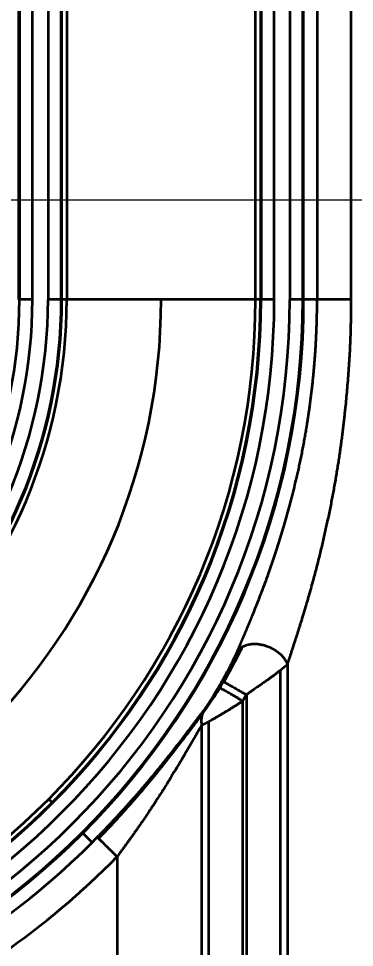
# Model space of a CAD drawing. Header units: millimetres. Extents: x -467 to 269, y 332 to 784.
# Drawn here: x -140.41 to -128.27, y 549.86 to 583.42 of the extents above; entities that cross this region are included whole.
import ezdxf

# ---------------------------------------------------------------- set-up
doc = ezdxf.new("R2010")
doc.units = ezdxf.units.MM
doc.linetypes.add('CENTER', pattern=[50.8, 31.75, -6.35, 6.35, -6.35])
doc.layers.add('1', color=7, linetype='Continuous', true_color=0xffffff)
doc.layers.add('10', color=7, linetype='Continuous', true_color=0xffffff)
doc.layers.add('dim', color=82, linetype='Continuous', lineweight=9)
doc.styles.add('Capful-A', font='')
doc.styles.get('Capful-A').set_extended_font_data('Microsoft YaHei')
doc.dimstyles.new('Capful-A-2.5', dxfattribs={"dimscale": 2.5, "dimtxt": 2.5, "dimasz": 2.5, "dimexe": 1.5, "dimexo": 1, "dimgap": 1.5, "dimtad": 0, "dimdsep": 46, "dimtxsty": 'Capful-A', "dimcen": 0, "dimclrt": 7, "dimazin": 2, "dimtfac": 1, "dimtmove": 0, "dimatfit": 3, "dimfxl": 0, "dimtolj": 1, "dimtzin": 0, "dimarcsym": 0})

# ---------------------------------------------------------------- blocks, each defined once
blk = doc.blocks.new('*D32')
at = {"layer": 'Defpoints', "color": 0, "transparency": 16777216}
for p in [(-231.737, 576.87), (3.263, 576.87)]:
    blk.add_point(p, dxfattribs=at)
at = {"layer": 'dim', "color": 0, "lineweight": -2, "transparency": 16777216}
blk.add_line((4.512, 576.87), (16.555, 576.87), dxfattribs=at)
at = {"layer": 'dim', "color": 7, "transparency": 16777216, "insert": (19.866, 576.87), "char_height": 6.25, "attachment_point": 5, "style": 'Capful-A', "bg_fill": 3, "box_fill_scale": 1.1, "bg_fill_color": 256, "bg_fill_true_color": 13158600, "bg_fill_transparency": 0}
blk.add_mtext('\\A1;0', dxfattribs=at)
at = {"layer": 'Defpoints', "color": 0, "transparency": 16777216}
blk.add_point((16.555, 576.87), dxfattribs=at)

msp = doc.modelspace()

# ---------------------------------------------------------------- linework, layer by layer
at = {"layer": '1', "color": 1, "linetype": 'CENTER', "lineweight": 18, "ltscale": 1.52}
msp.add_line((-466.737, 576.87), (3.263, 576.87), dxfattribs=at)
at = {"layer": '10', "color": 7, "linetype": 'Continuous', "lineweight": 35}
for p, q in [((-140.409, 599.395), (-140.409, 573.265)), ((-140.376, 599.395), (-140.376, 573.265)), ((-139.907, 573.265), (-139.907, 599.395)), ((-139.345, 599.395), (-139.345, 573.265)), ((-138.868, 573.265), (-138.868, 599.395)), ((-138.843, 573.265), (-138.843, 599.395)), ((-138.669, 599.395), (-138.669, 573.265)), ((-131.845, 573.265), (-131.845, 599.395)), ((-131.671, 599.395), (-131.671, 573.265)), ((-131.646, 599.395), (-131.646, 573.265)), ((-131.169, 573.265), (-131.169, 599.395)), ((-130.607, 599.395), (-130.607, 573.265)), ((-130.138, 573.265), (-130.138, 599.395)), ((-130.106, 573.265), (-130.106, 599.395)), ((-139.907, 573.265), (-140.409, 573.265)), ((-138.843, 573.265), (-139.345, 573.265)), ((-138.669, 573.265), (-138.843, 573.265)), ((-131.845, 573.265), (-138.669, 573.265)), ((-131.671, 573.265), (-131.845, 573.265)), ((-131.169, 573.265), (-131.671, 573.265)), ((-130.106, 573.265), (-130.607, 573.265)), ((-129.619, 573.265), (-130.106, 573.265)), ((-130.939, 502.413), (-130.939, 559.879)), ((-130.693, 560.081), (-130.693, 502.413)), ((-132.309, 502.413), (-132.309, 558.761)), ((-133.545, 558.017), (-133.545, 502.413)), ((-139.32, 555.218), (-139.197, 555.095)), ((-138.09, 553.989), (-137.752, 553.651)), ((-136.848, 553.138), (-136.848, 502.413))]:
    msp.add_line(p, q, dxfattribs=at)
for radius, start, end in [(27.261, 270, 0), (25.522, 270, 0), (18.698, 270, 0), (25.696, 270, 360), (18.524, 270, 0), (16.991, 270, 0), (18.499, 270, 0), (22.11, 270, 0), (25.721, 270, 0), (27.229, 270, 0), (26.198, 270, 0), (18.022, 270, 0), (26.76, 270, 360), (17.46, 270, 0), (28.016, 330.4698, 333.2683), (27.951, 329.9366, 330.4698), (28.953, 329.9366, 330.4698), (27.805, 315.5524, 317.4083), (27.74, 293.8923, 315.5524), (28.742, 293.8923, 315.5524)]:
    msp.add_arc((-157.367, 573.265), radius, start, end, dxfattribs=at)
for points in [[(-129.619, 599.395), (-129.619, 590.685), (-129.619, 581.975), (-129.619, 573.265)], [(-128.389, 573.265), (-128.389, 581.975), (-128.389, 590.685), (-128.389, 599.395)], [(-132.175, 558.995), (-132.175, 540.134), (-132.175, 521.274), (-132.175, 502.413)], [(-133.791, 502.413), (-133.791, 520.905), (-133.791, 539.397), (-133.791, 557.889)]]:
    msp.add_open_spline(points, degree=3, dxfattribs=at)
for points, knots in [([(-132.512, 560.538), (-132.509, 560.544), (-132.503, 560.557), (-132.495, 560.577), (-132.486, 560.598), (-132.477, 560.618), (-132.468, 560.639), (-132.459, 560.66), (-132.45, 560.681), (-132.441, 560.702), (-132.432, 560.723), (-132.423, 560.745), (-132.413, 560.767), (-132.404, 560.789), (-132.394, 560.811), (-132.385, 560.833), (-132.375, 560.856), (-132.365, 560.879), (-132.355, 560.902), (-132.345, 560.925), (-132.335, 560.948), (-132.325, 560.972), (-132.315, 560.996), (-132.305, 561.02), (-132.294, 561.044), (-132.284, 561.069), (-132.274, 561.093), (-132.263, 561.118), (-132.252, 561.143), (-132.242, 561.168), (-132.231, 561.194), (-132.22, 561.219), (-132.209, 561.245), (-132.198, 561.271), (-132.187, 561.298), (-132.176, 561.324), (-132.164, 561.351), (-132.153, 561.378), (-132.142, 561.405), (-132.13, 561.432), (-132.119, 561.46), (-132.107, 561.487), (-132.096, 561.515), (-132.084, 561.543), (-132.072, 561.572), (-132.06, 561.6), (-132.048, 561.629), (-132.036, 561.658), (-132.024, 561.687), (-132.012, 561.716), (-132, 561.746), (-131.988, 561.776), (-131.976, 561.806), (-131.963, 561.836), (-131.919, 561.945), (-131.841, 562.139), (-131.728, 562.424), (-131.613, 562.724), (-131.495, 563.039), (-131.35, 563.437), (-131.179, 563.928), (-130.985, 564.524), (-130.79, 565.165), (-130.598, 565.851), (-130.47, 566.357), (-130.396, 566.665), (-130.374, 566.76), (-130.351, 566.857), (-130.329, 566.954), (-130.307, 567.053), (-130.285, 567.153), (-130.263, 567.255), (-130.241, 567.357), (-130.219, 567.461), (-130.198, 567.566), (-130.176, 567.673), (-130.155, 567.78), (-130.134, 567.889), (-130.113, 567.999), (-130.092, 568.111), (-130.071, 568.223), (-130.051, 568.337), (-130.031, 568.452), (-130.011, 568.569), (-129.992, 568.686), (-129.973, 568.805), (-129.954, 568.925), (-129.936, 569.046), (-129.917, 569.169), (-129.9, 569.293), (-129.882, 569.418), (-129.865, 569.544), (-129.849, 569.672), (-129.832, 569.801), (-129.817, 569.931), (-129.801, 570.062), (-129.787, 570.195), (-129.772, 570.329), (-129.759, 570.464), (-129.745, 570.6), (-129.733, 570.738), (-129.721, 570.877), (-129.709, 571.017), (-129.698, 571.158), (-129.688, 571.301), (-129.678, 571.445), (-129.669, 571.59), (-129.661, 571.736), (-129.653, 571.884), (-129.646, 572.032), (-129.64, 572.182), (-129.635, 572.333), (-129.63, 572.486), (-129.626, 572.639), (-129.623, 572.794), (-129.621, 572.95), (-129.62, 573.107), (-129.62, 573.213), (-129.619, 573.265)], [0, 0, 0, 0, 0.002199, 0.004406, 0.00662, 0.008841, 0.01107, 0.013306, 0.01555, 0.017802, 0.020061, 0.022329, 0.024605, 0.026889, 0.029181, 0.031481, 0.03379, 0.036108, 0.038434, 0.040769, 0.043113, 0.045466, 0.047828, 0.050199, 0.052579, 0.054969, 0.057367, 0.059776, 0.062193, 0.064621, 0.067058, 0.069505, 0.071962, 0.074429, 0.076905, 0.079392, 0.081889, 0.084396, 0.086914, 0.089442, 0.09198, 0.094529, 0.097089, 0.099659, 0.10224, 0.104831, 0.107434, 0.110047, 0.112672, 0.115307, 0.117954, 0.120612, 0.123281, 0.125961, 0.128653, 0.152243, 0.176632, 0.201854, 0.227939, 0.254915, 0.299229, 0.346282, 0.396147, 0.448886, 0.504551, 0.511668, 0.518871, 0.526158, 0.53353, 0.540987, 0.54853, 0.556158, 0.56387, 0.571669, 0.579552, 0.587521, 0.595576, 0.603716, 0.611942, 0.620253, 0.628651, 0.637134, 0.645702, 0.654357, 0.663098, 0.671924, 0.680837, 0.689836, 0.698921, 0.708091, 0.717349, 0.726692, 0.736122, 0.745638, 0.75524, 0.764929, 0.774704, 0.784565, 0.794513, 0.804548, 0.814669, 0.824877, 0.835171, 0.845552, 0.85602, 0.866574, 0.877215, 0.887943, 0.898758, 0.909659, 0.920647, 0.931723, 0.942885, 0.954134, 0.96547, 0.976893, 0.988403, 1, 1, 1, 1]), ([(-130.693, 560.081), (-130.691, 560.086), (-130.687, 560.096), (-130.681, 560.115), (-130.674, 560.136), (-130.665, 560.162), (-130.655, 560.191), (-130.644, 560.224), (-130.632, 560.262), (-130.618, 560.303), (-130.603, 560.348), (-130.586, 560.398), (-130.569, 560.451), (-130.549, 560.51), (-130.529, 560.572), (-130.507, 560.64), (-130.483, 560.712), (-130.458, 560.789), (-130.43, 560.875), (-130.4, 560.97), (-130.366, 561.074), (-130.331, 561.184), (-130.294, 561.3), (-130.256, 561.421), (-130.216, 561.548), (-130.175, 561.68), (-130.133, 561.818), (-130.054, 562.075), (-129.943, 562.449), (-129.805, 562.939), (-129.675, 563.421), (-129.554, 563.894), (-129.441, 564.357), (-129.337, 564.808), (-129.253, 565.185), (-129.189, 565.489), (-129.14, 565.724), (-129.094, 565.956), (-129.05, 566.187), (-129.008, 566.416), (-128.967, 566.642), (-128.929, 566.866), (-128.892, 567.088), (-128.857, 567.307), (-128.824, 567.524), (-128.792, 567.739), (-128.762, 567.951), (-128.733, 568.16), (-128.706, 568.367), (-128.681, 568.571), (-128.656, 568.773), (-128.634, 568.972), (-128.612, 569.169), (-128.587, 569.405), (-128.559, 569.686), (-128.529, 570.014), (-128.501, 570.352), (-128.475, 570.7), (-128.451, 571.057), (-128.434, 571.354), (-128.422, 571.588), (-128.415, 571.755), (-128.408, 571.923), (-128.403, 572.091), (-128.398, 572.259), (-128.394, 572.426), (-128.391, 572.594), (-128.389, 572.762), (-128.388, 572.93), (-128.388, 573.098), (-128.388, 573.209), (-128.389, 573.265)], [0, 0, 0, 0, 0.001417, 0.003169, 0.005257, 0.007681, 0.010444, 0.013545, 0.016985, 0.020767, 0.024893, 0.029363, 0.034181, 0.039348, 0.044866, 0.050739, 0.056969, 0.063557, 0.070505, 0.07888, 0.087641, 0.096789, 0.106325, 0.116249, 0.126567, 0.13728, 0.148391, 0.159902, 0.198916, 0.237005, 0.274134, 0.310259, 0.345338, 0.379354, 0.412294, 0.430021, 0.447559, 0.464906, 0.482062, 0.499026, 0.515796, 0.532371, 0.54875, 0.564931, 0.580915, 0.5967, 0.612286, 0.627672, 0.642857, 0.657841, 0.672624, 0.687204, 0.701581, 0.715756, 0.739081, 0.763079, 0.787751, 0.813096, 0.839114, 0.865806, 0.877999, 0.890194, 0.90239, 0.914588, 0.926788, 0.938988, 0.95119, 0.963392, 0.975594, 0.987797, 1, 1, 1, 1]), ([(-128.389, 573.265), (-128.414, 573.265), (-128.512, 573.265), (-128.681, 573.265), (-128.876, 573.265), (-129.061, 573.265), (-129.245, 573.265), (-129.407, 573.265), (-129.559, 573.265), (-129.61, 573.265), (-129.619, 573.265)], [0, 0, 0, 0, 0.04321, 0.168301, 0.293392, 0.418482, 0.543573, 0.668664, 0.793754, 1, 1, 1, 1]), ([(-132.511, 560.538), (-132.473, 560.6), (-132.419, 560.656), (-132.318, 560.724), (-132.281, 560.744), (-132.201, 560.778), (-132.159, 560.791), (-132.071, 560.812), (-132.025, 560.82), (-131.932, 560.828), (-131.885, 560.829), (-131.815, 560.827), (-131.792, 560.825), (-131.746, 560.821), (-131.723, 560.818), (-131.655, 560.808), (-131.566, 560.79), (-131.478, 560.764), (-131.412, 560.74), (-131.389, 560.732), (-131.344, 560.713), (-131.322, 560.703), (-131.254, 560.671), (-131.208, 560.646), (-131.12, 560.592), (-131.077, 560.563), (-130.996, 560.499), (-130.957, 560.465), (-130.885, 560.393), (-130.852, 560.356), (-130.793, 560.279), (-130.768, 560.239), (-130.724, 560.16), (-130.706, 560.12), (-130.693, 560.081)], [0, 0, 0, 0, 0.125, 0.125, 0.1875, 0.1875, 0.25, 0.25, 0.3125, 0.3125, 0.375, 0.375, 0.40625, 0.40625, 0.4375, 0.4375, 0.5, 0.5625, 0.5625, 0.59375, 0.59375, 0.625, 0.625, 0.6875, 0.6875, 0.75, 0.75, 0.8125, 0.8125, 0.875, 0.875, 0.9375, 0.9375, 1, 1, 1, 1]), ([(-133.775, 558.279), (-133.743, 558.319), (-133.708, 558.366), (-133.612, 558.5), (-133.547, 558.595), (-133.414, 558.793), (-133.346, 558.899), (-133.138, 559.227), (-133.001, 559.456), (-132.732, 559.928), (-132.599, 560.173), (-132.429, 560.499), (-132.387, 560.581), (-132.345, 560.664)], [0, 0, 0, 0, 0.085089, 0.085089, 0.222266, 0.222266, 0.359443, 0.359443, 0.633797, 0.633797, 0.908152, 0.908152, 1, 1, 1, 1]), ([(-133.047, 559.489), (-133.044, 559.495), (-133.037, 559.507), (-133.027, 559.525), (-133.016, 559.544), (-133.005, 559.565), (-132.993, 559.586), (-132.981, 559.608), (-132.965, 559.636), (-132.948, 559.667), (-132.928, 559.703), (-132.909, 559.739), (-132.879, 559.795), (-132.839, 559.87), (-132.789, 559.964), (-132.745, 560.049), (-132.707, 560.125), (-132.673, 560.193), (-132.641, 560.257), (-132.618, 560.307), (-132.601, 560.342), (-132.59, 560.366), (-132.579, 560.388), (-132.569, 560.409), (-132.56, 560.43), (-132.55, 560.45), (-132.542, 560.469), (-132.534, 560.487), (-132.526, 560.505), (-132.518, 560.522), (-132.514, 560.532), (-132.512, 560.538)], [0, 0, 0, 0, 0.015737, 0.032398, 0.049983, 0.068495, 0.087935, 0.108304, 0.129604, 0.162253, 0.194759, 0.227133, 0.259386, 0.346996, 0.432855, 0.517163, 0.582857, 0.646352, 0.707775, 0.767271, 0.790927, 0.814042, 0.836626, 0.858694, 0.880259, 0.901335, 0.92194, 0.94209, 0.961803, 0.9811, 1, 1, 1, 1]), ([(-133.005, 559.465), (-132.974, 559.516), (-132.944, 559.567), (-132.737, 559.923), (-132.564, 560.239), (-132.372, 560.613), (-132.343, 560.668), (-132.316, 560.724)], [0, 0, 0, 0, 0.126905, 0.126905, 0.872029, 0.872029, 1, 1, 1, 1]), ([(-130.693, 560.081), (-130.695, 560.079), (-130.7, 560.074), (-130.708, 560.068), (-130.716, 560.061), (-130.724, 560.054), (-130.732, 560.047), (-130.741, 560.04), (-130.749, 560.033), (-130.758, 560.025), (-130.768, 560.017), (-130.777, 560.009), (-130.787, 560.001), (-130.797, 559.993), (-130.808, 559.984), (-130.819, 559.976), (-130.83, 559.967), (-130.841, 559.957), (-130.852, 559.948), (-130.864, 559.939), (-130.876, 559.929), (-130.889, 559.919), (-130.919, 559.895), (-130.971, 559.854), (-131.05, 559.792), (-131.138, 559.725), (-131.231, 559.656), (-131.328, 559.583), (-131.432, 559.508), (-131.549, 559.424), (-131.669, 559.34), (-131.795, 559.252), (-131.896, 559.183), (-131.976, 559.129), (-132.025, 559.095), (-132.07, 559.065), (-132.109, 559.039), (-132.144, 559.016), (-132.165, 559.001), (-132.175, 558.995)], [0, 0, 0, 0, 0.008999, 0.018076, 0.027233, 0.03647, 0.045788, 0.055186, 0.064666, 0.074227, 0.08387, 0.093596, 0.103405, 0.113297, 0.123273, 0.133333, 0.143477, 0.153706, 0.164019, 0.174418, 0.184903, 0.195474, 0.20613, 0.261956, 0.321225, 0.383974, 0.45023, 0.508665, 0.573304, 0.644155, 0.721223, 0.783397, 0.860721, 0.890938, 0.918353, 0.942967, 0.964779, 0.98379, 1, 1, 1, 1]), ([(-133.047, 559.489), (-133.044, 559.487), (-133.029, 559.479), (-132.971, 559.446), (-132.863, 559.384), (-132.722, 559.305), (-132.589, 559.229), (-132.48, 559.168), (-132.399, 559.122), (-132.317, 559.075), (-132.241, 559.032), (-132.193, 559.005), (-132.175, 558.995)], [0, 0, 0, 0, 0.093504, 0.237611, 0.381719, 0.525826, 0.669933, 0.741987, 0.81404, 0.886094, 0.958148, 1, 1, 1, 1]), ([(-133.714, 558.422), (-133.713, 558.424), (-133.71, 558.427), (-133.706, 558.432), (-133.702, 558.437), (-133.698, 558.443), (-133.694, 558.448), (-133.69, 558.454), (-133.685, 558.46), (-133.681, 558.466), (-133.676, 558.472), (-133.671, 558.479), (-133.667, 558.486), (-133.662, 558.493), (-133.657, 558.5), (-133.651, 558.507), (-133.646, 558.514), (-133.641, 558.522), (-133.635, 558.53), (-133.63, 558.538), (-133.624, 558.546), (-133.618, 558.555), (-133.612, 558.563), (-133.606, 558.572), (-133.6, 558.581), (-133.594, 558.59), (-133.588, 558.599), (-133.581, 558.609), (-133.575, 558.619), (-133.568, 558.629), (-133.561, 558.639), (-133.554, 558.649), (-133.548, 558.66), (-133.54, 558.67), (-133.533, 558.681), (-133.526, 558.692), (-133.519, 558.704), (-133.511, 558.715), (-133.504, 558.727), (-133.496, 558.739), (-133.488, 558.751), (-133.476, 558.77), (-133.459, 558.797), (-133.437, 558.832), (-133.414, 558.868), (-133.392, 558.904), (-133.369, 558.941), (-133.346, 558.979), (-133.322, 559.017), (-133.299, 559.057), (-133.275, 559.097), (-133.25, 559.137), (-133.226, 559.179), (-133.201, 559.221), (-133.185, 559.249), (-133.177, 559.263)], [0, 0, 0, 0, 0.009927, 0.019886, 0.029882, 0.039919, 0.050002, 0.060135, 0.070322, 0.080569, 0.090879, 0.101256, 0.111704, 0.122228, 0.132832, 0.143519, 0.154293, 0.165158, 0.176117, 0.187174, 0.198332, 0.209594, 0.220964, 0.232445, 0.24404, 0.255752, 0.267583, 0.279537, 0.291616, 0.303823, 0.316159, 0.328629, 0.341234, 0.353975, 0.366857, 0.37988, 0.393047, 0.40636, 0.419821, 0.433431, 0.447193, 0.461107, 0.499704, 0.538673, 0.578045, 0.617849, 0.658115, 0.69887, 0.740142, 0.781956, 0.824337, 0.86731, 0.910897, 0.95512, 1, 1, 1, 1]), ([(-133.791, 557.889), (-133.789, 557.891), (-133.783, 557.893), (-133.775, 557.897), (-133.767, 557.901), (-133.758, 557.905), (-133.749, 557.91), (-133.739, 557.915), (-133.729, 557.92), (-133.719, 557.925), (-133.708, 557.931), (-133.697, 557.937), (-133.685, 557.943), (-133.673, 557.949), (-133.66, 557.956), (-133.647, 557.963), (-133.633, 557.97), (-133.619, 557.977), (-133.604, 557.985), (-133.589, 557.993), (-133.558, 558.01), (-133.507, 558.038), (-133.43, 558.081), (-133.341, 558.131), (-133.259, 558.178), (-133.19, 558.218), (-133.139, 558.248), (-133.088, 558.278), (-133.038, 558.308), (-132.988, 558.338), (-132.938, 558.368), (-132.889, 558.398), (-132.84, 558.428), (-132.791, 558.457), (-132.744, 558.486), (-132.697, 558.515), (-132.651, 558.544), (-132.605, 558.573), (-132.56, 558.601), (-132.517, 558.628), (-132.473, 558.656), (-132.431, 558.683), (-132.39, 558.709), (-132.349, 558.735), (-132.322, 558.753), (-132.309, 558.761)], [0, 0, 0, 0, 0.009488, 0.019174, 0.029055, 0.039133, 0.049406, 0.059874, 0.070534, 0.081387, 0.09243, 0.10366, 0.115076, 0.126674, 0.138455, 0.150416, 0.162558, 0.17488, 0.187381, 0.200059, 0.212913, 0.264405, 0.321353, 0.383602, 0.451012, 0.483794, 0.515932, 0.547449, 0.578362, 0.608685, 0.638435, 0.667624, 0.696262, 0.72436, 0.751928, 0.778974, 0.805507, 0.831532, 0.857056, 0.882085, 0.906626, 0.930684, 0.954263, 0.977367, 1, 1, 1, 1]), ([(-133.775, 558.279), (-133.8, 558.247), (-133.827, 558.213), (-133.96, 558.042), (-134.079, 557.883), (-134.338, 557.541), (-134.479, 557.354), (-134.917, 556.784), (-135.233, 556.382), (-135.91, 555.561), (-136.261, 555.152), (-136.716, 554.646), (-136.806, 554.547), (-136.897, 554.448)], [0, 0, 0, 0, 0.039991, 0.039991, 0.187956, 0.187956, 0.335921, 0.335921, 0.631851, 0.631851, 0.92778, 0.92778, 1, 1, 1, 1]), ([(-136.843, 554.597), (-136.843, 554.597), (-136.832, 554.609), (-136.76, 554.687), (-136.628, 554.831), (-136.449, 555.029), (-136.273, 555.228), (-136.048, 555.484), (-135.78, 555.797), (-135.529, 556.097), (-135.34, 556.327), (-135.21, 556.488), (-135.083, 556.647), (-134.927, 556.842), (-134.747, 557.071), (-134.549, 557.327), (-134.365, 557.568), (-134.24, 557.733), (-134.164, 557.833), (-134.134, 557.873), (-134.105, 557.912), (-134.076, 557.95), (-134.047, 557.987), (-134.02, 558.024), (-133.993, 558.06), (-133.966, 558.094), (-133.94, 558.129), (-133.915, 558.162), (-133.89, 558.194), (-133.866, 558.226), (-133.843, 558.256), (-133.82, 558.286), (-133.797, 558.315), (-133.776, 558.343), (-133.755, 558.37), (-133.734, 558.397), (-133.721, 558.414), (-133.714, 558.422)], [0, 0, 0, 0, 0.000087, 0.008461, 0.055801, 0.103101, 0.150406, 0.197759, 0.286334, 0.374738, 0.414429, 0.453739, 0.4927, 0.531341, 0.599754, 0.666038, 0.730401, 0.793072, 0.804827, 0.816474, 0.828014, 0.83945, 0.850784, 0.862017, 0.873152, 0.884191, 0.895137, 0.905991, 0.916757, 0.927436, 0.938032, 0.948547, 0.958983, 0.969344, 0.979631, 0.989849, 1, 1, 1, 1]), ([(-133.714, 558.422), (-133.734, 558.387), (-133.751, 558.349), (-133.779, 558.268), (-133.79, 558.225), (-133.805, 558.134), (-133.808, 558.087), (-133.806, 557.989), (-133.801, 557.939), (-133.791, 557.889)], [0, 0, 0, 0, 0.25, 0.25, 0.5, 0.5, 0.75, 0.75, 1, 1, 1, 1]), ([(-133.791, 557.889), (-133.794, 557.885), (-133.799, 557.877), (-133.806, 557.864), (-133.814, 557.851), (-133.822, 557.838), (-133.83, 557.824), (-133.838, 557.811), (-133.846, 557.797), (-133.855, 557.782), (-133.863, 557.768), (-133.872, 557.753), (-133.881, 557.738), (-133.889, 557.723), (-133.899, 557.708), (-133.908, 557.692), (-133.917, 557.676), (-133.927, 557.66), (-133.936, 557.643), (-133.946, 557.626), (-133.956, 557.609), (-133.966, 557.592), (-133.976, 557.575), (-133.986, 557.557), (-133.997, 557.539), (-134.007, 557.521), (-134.018, 557.502), (-134.029, 557.483), (-134.04, 557.464), (-134.051, 557.445), (-134.062, 557.426), (-134.074, 557.406), (-134.085, 557.386), (-134.097, 557.366), (-134.109, 557.345), (-134.121, 557.324), (-134.133, 557.303), (-134.145, 557.282), (-134.158, 557.261), (-134.17, 557.239), (-134.183, 557.217), (-134.196, 557.195), (-134.209, 557.172), (-134.222, 557.149), (-134.236, 557.126), (-134.249, 557.103), (-134.263, 557.08), (-134.276, 557.056), (-134.29, 557.032), (-134.305, 557.008), (-134.319, 556.983), (-134.333, 556.958), (-134.348, 556.933), (-134.363, 556.908), (-134.421, 556.809), (-134.53, 556.623), (-134.7, 556.336), (-134.895, 556.016), (-135.063, 555.745), (-135.201, 555.525), (-135.306, 555.36), (-135.432, 555.164), (-135.581, 554.937), (-135.753, 554.68), (-135.902, 554.46), (-136.019, 554.29), (-136.096, 554.179), (-136.17, 554.073), (-136.243, 553.97), (-136.313, 553.871), (-136.381, 553.775), (-136.448, 553.683), (-136.512, 553.594), (-136.573, 553.51), (-136.633, 553.428), (-136.69, 553.351), (-136.745, 553.277), (-136.797, 553.206), (-136.831, 553.161), (-136.848, 553.138)], [0, 0, 0, 0, 0.00371, 0.00745, 0.011221, 0.015023, 0.018857, 0.022722, 0.026619, 0.030548, 0.034509, 0.038502, 0.042527, 0.046586, 0.050677, 0.054801, 0.058958, 0.063148, 0.067372, 0.071629, 0.075921, 0.080246, 0.084605, 0.088998, 0.093425, 0.097887, 0.102384, 0.106915, 0.111481, 0.116081, 0.120717, 0.125388, 0.130094, 0.134835, 0.139612, 0.144425, 0.149273, 0.154156, 0.159076, 0.164032, 0.169023, 0.174051, 0.179115, 0.184215, 0.189352, 0.194525, 0.199735, 0.204981, 0.210264, 0.215584, 0.22094, 0.226334, 0.231764, 0.237232, 0.242737, 0.296205, 0.355789, 0.421516, 0.49341, 0.520523, 0.553675, 0.592867, 0.638098, 0.68937, 0.746681, 0.769333, 0.791283, 0.812533, 0.833081, 0.852928, 0.872073, 0.890517, 0.908261, 0.925303, 0.941644, 0.957284, 0.972223, 0.986462, 1, 1, 1, 1]), ([(-137.564, 553.841), (-137.553, 553.852), (-137.531, 553.874), (-137.498, 553.908), (-137.464, 553.942), (-137.431, 553.976), (-137.398, 554.011), (-137.365, 554.045), (-137.332, 554.079), (-137.299, 554.113), (-137.266, 554.147), (-137.234, 554.182), (-137.201, 554.216), (-137.168, 554.251), (-137.135, 554.285), (-137.103, 554.32), (-137.07, 554.354), (-137.037, 554.389), (-137.005, 554.424), (-136.972, 554.458), (-136.94, 554.493), (-136.907, 554.528), (-136.875, 554.563), (-136.853, 554.586), (-136.843, 554.597)], [0, 0, 0, 0, 0.045283, 0.090575, 0.135876, 0.18119, 0.226516, 0.271856, 0.317213, 0.362587, 0.407979, 0.453392, 0.498827, 0.544286, 0.589769, 0.635278, 0.680815, 0.726382, 0.771978, 0.817607, 0.86327, 0.908968, 0.954702, 1, 1, 1, 1])]:
    msp.add_open_spline(points, degree=3, knots=knots, dxfattribs=at)
for points, weights in [([(-132.309, 558.761), (-132.791, 559.04), (-133.143, 559.244), (-133.177, 559.263)], [1.15516551497, 0.948278158957, 0.948278161677, 1.15516552313]), ([(-137.564, 553.841), (-137.536, 553.813), (-137.246, 553.528), (-136.848, 553.138)], [1.15517172978, 0.948276191579, 0.948276090073, 1.15517142526])]:
    msp.add_rational_spline(points, weights, degree=3, dxfattribs=at)

# ---------------------------------------------------------------- next in the draw order: dimensions: what is measured, and where the dimension line sits
at = {"layer": 'dim'}
dim = msp.add_ordinate_dim(feature_location=(3.262971648, 576.870444756), offset=(13.29196696, 0), dtype=0, origin=(-231.737028352, 576.870444756), dimstyle='Capful-A-2.5', override={"dimasz": 2, "dimexe": 0.49975, "dimexo": 0.49975, "dimgap": 0.49975}, dxfattribs=at)
dim.commit()
dim.dimension.update_dxf_attribs({"geometry": '*D32', "text_midpoint": (19.866127682, 576.870444756)})

doc.saveas('drawing.dxf')
